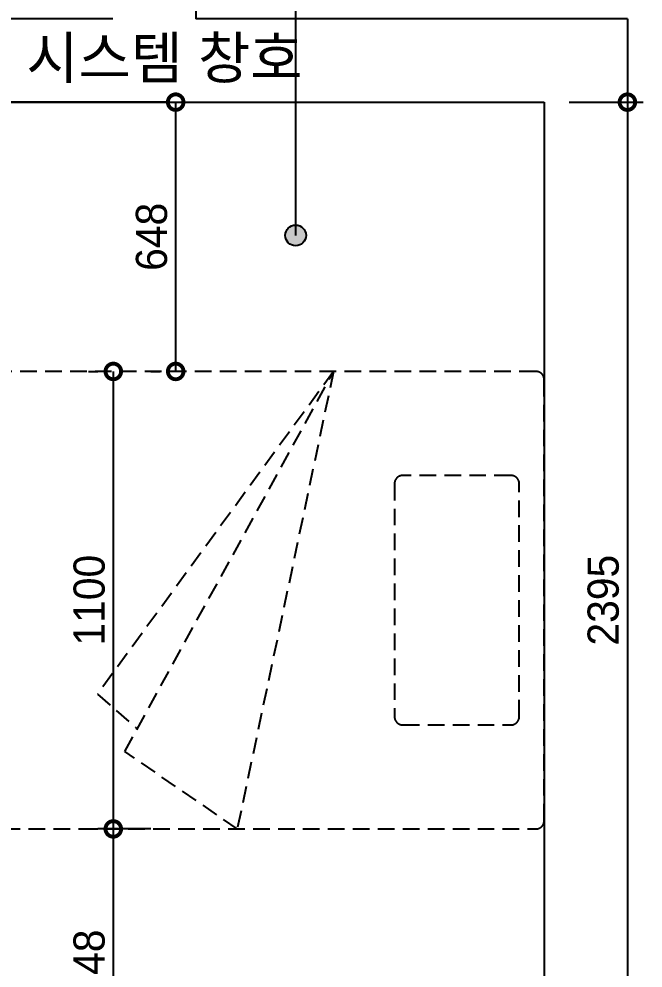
# Model space of a CAD drawing. Header units: inches. Extents: x -53835 to 52744, y -79586 to -50910.
# Drawn here: x 4836 to 6336, y -56499 to -54217 of the extents above; entities that cross this region are included whole.
import ezdxf

# ---------------------------------------------------------------- set-up
doc = ezdxf.new("R2010")
doc.units = ezdxf.units.IN
doc.header["$LTSCALE"] = 50
doc.header["$MEASUREMENT"] = 0
doc.linetypes.add('DH-HID2', pattern=[1.2, 0.8, -0.4])
for name, color, linetype in [('0-ELC TEXT', 7, 'Continuous'), ('07-DIM WAL', 5, 'Continuous'), ('FU-FURM', 251, 'DH-HID2'), ('도면층2', 2, 'Continuous')]:
    doc.layers.add(name, color=color, linetype=linetype)
doc.styles.add('스타일1', font='HY울릉도M.TTF')
doc.styles.add('코레일둥고', font='Korail_Round_Gothic_Medium.ttf')
doc.dimstyles.new('30', dxfattribs={"dimscale": 30, "dimtxt": 2.5, "dimasz": 2.5, "dimexe": 1.25, "dimexo": 2, "dimtad": 1, "dimdec": 0, "dimtxsty": '스타일1', "dimblk": 'DOTSMALL', "dimcen": 2.5, "dimclrd": 1, "dimclre": 1, "dimclrt": 2, "dimadec": 0, "dimazin": 0, "dimtfac": 1, "dimtix": 1, "dimtmove": 0, "dimatfit": 3, "dimldrblk": 'DOTSMALL', "dimfxl": 1.25, "dimarcsym": 0})

# ---------------------------------------------------------------- blocks, each defined once
blk = doc.blocks.new('vudauseh')
at = {"layer": '도면층2'}
for p, q in [((-39002.2, -54915.2), (-39002.2, -55445.2)), ((-39202.2, -55445.2), (-39505, -55445.2)), ((-37965, -55445.2), (-39002.2, -55445.2)), ((-37965, -55445.2), (-37965, -58645.2)), ((-39072.2, -55645.2), (-39505, -55645.2)), ((-39505, -55645.2), (-38165, -55645.2)), ((-38165, -55645.2), (-38165, -58645.2))]:
    blk.add_line(p, q, dxfattribs=at)
at = {"layer": '0-ELC TEXT', "style": '코레일둥고'}
blk.add_text('시스템 창호', height=100, dxfattribs=at).set_placement((-39410.1, -55588.6))
blk = doc.blocks.new('F-701')
at = {"layer": 'FU-FURM'}
for p, q in [((-550, -506.5), (226, -1074)), ((364, -1008), (-550, -506.5)), ((-550, -506.5), (550, -738)), ((550, -738), (364, -1008)), ((226, -1074), (310, -978))]:
    blk.add_line(p, q, dxfattribs=at)
for points in [[(-530, -2100), (530, -2100, 0.414214), (550, -2080), (550, -20, 0.414214), (530, 0), (-530, 0, 0.414214), (-550, -20), (-550, -2080, 0.414214)], [(-280, -360), (280, -360, 0.414214), (300, -340), (300, -80, 0.414214), (280, -60), (-280, -60, 0.414214), (-300, -80), (-300, -340, 0.414214)]]:
    blk.add_lwpolyline(points, format="xyb", close=True, dxfattribs=at)
blk = doc.blocks.new('_DOTSMALL')
at = {"color": 0, "linetype": 'ByBlock', "const_width": 0.5}
blk.add_lwpolyline([(-0.0625, 0, 1), (0.0625, 0, 1)], format="xyb", close=True, dxfattribs=at)
blk = doc.blocks.new('*D199')
at = {"layer": '07-DIM WAL', "color": 1, "lineweight": -2, "transparency": 16777216}
for p, q in [((6158.6, -54417), (6336.1, -54417)), ((6298.6, -54417), (6298.6, -56812)), ((6158.6, -56812), (6336.1, -56812))]:
    blk.add_line(p, q, dxfattribs=at)
at = {"layer": 'Defpoints', "color": 0, "transparency": 16777216}
for p in [(6098.6, -54417), (6098.6, -56812), (6298.6, -56812)]:
    blk.add_point(p, dxfattribs=at)
at = {"layer": '07-DIM WAL', "color": 1, "lineweight": -2, "transparency": 16777216, "xscale": 75, "yscale": 75, "zscale": 75}
for p, rotation in [((6298.6, -54417), 90), ((6298.6, -56812), 270)]:
    blk.add_blockref('_DOTSMALL', p, dxfattribs=dict(at, rotation=rotation))
at = {"layer": '07-DIM WAL', "color": 2, "transparency": 16777216, "insert": (6240.8, -55614.5), "char_height": 75, "attachment_point": 5, "rotation": 90, "style": '스타일1'}
blk.add_mtext('2395', dxfattribs=at)
blk = doc.blocks.new('*D200')
at = {"layer": '07-DIM WAL', "color": 1, "lineweight": -2, "transparency": 16777216}
for p, q in [((5122.6, -54417), (5250.1, -54417)), ((5212.6, -55064.5), (5212.6, -54417)), ((5152.6, -55064.5), (5175.1, -55064.5))]:
    blk.add_line(p, q, dxfattribs=at)
at = {"layer": 'Defpoints', "color": 0, "transparency": 16777216}
for p in [(5062.6, -54417), (5212.6, -54417), (5212.6, -55064.5)]:
    blk.add_point(p, dxfattribs=at)
at = {"layer": '07-DIM WAL', "color": 1, "lineweight": -2, "transparency": 16777216, "xscale": 75, "yscale": 75, "zscale": 75}
for p, rotation in [((5212.6, -54417), 90), ((5212.6, -55064.5), 270)]:
    blk.add_blockref('_DOTSMALL', p, dxfattribs=dict(at, rotation=rotation))
at = {"layer": '07-DIM WAL', "color": 2, "transparency": 16777216, "insert": (5154.8, -54740.8), "char_height": 75, "attachment_point": 5, "rotation": 90, "style": '스타일1'}
blk.add_mtext('648', dxfattribs=at)
blk = doc.blocks.new('*D201')
at = {"layer": '07-DIM WAL', "color": 1, "lineweight": -2, "transparency": 16777216}
for p, q in [((5002.6, -55064.5), (5025.1, -55064.5)), ((5062.6, -55064.5), (5062.6, -56164.5)), ((5152.6, -56164.5), (5025.1, -56164.5))]:
    blk.add_line(p, q, dxfattribs=at)
at = {"layer": 'Defpoints', "color": 0, "transparency": 16777216}
for p in [(5062.6, -55064.5), (5062.6, -56164.5), (5212.6, -56164.5)]:
    blk.add_point(p, dxfattribs=at)
at = {"layer": '07-DIM WAL', "color": 1, "lineweight": -2, "transparency": 16777216, "xscale": 75, "yscale": 75, "zscale": 75}
for p, rotation in [((5062.6, -55064.5), 90), ((5062.6, -56164.5), 270)]:
    blk.add_blockref('_DOTSMALL', p, dxfattribs=dict(at, rotation=rotation))
at = {"layer": '07-DIM WAL', "color": 2, "transparency": 16777216, "insert": (5004.9, -55614.5), "char_height": 75, "attachment_point": 5, "rotation": 90, "style": '스타일1'}
blk.add_mtext('1100', dxfattribs=at)
blk = doc.blocks.new('*D202')
at = {"layer": '07-DIM WAL', "color": 1, "lineweight": -2, "transparency": 16777216}
for p, q in [((5002.6, -56164.5), (5025.1, -56164.5)), ((5062.6, -56164.5), (5062.6, -56812)), ((5462.6, -56812), (5025.1, -56812))]:
    blk.add_line(p, q, dxfattribs=at)
at = {"layer": 'Defpoints', "color": 0, "transparency": 16777216}
for p in [(5062.6, -56164.5), (5062.6, -56812), (5522.6, -56812)]:
    blk.add_point(p, dxfattribs=at)
at = {"layer": '07-DIM WAL', "color": 1, "lineweight": -2, "transparency": 16777216, "xscale": 75, "yscale": 75, "zscale": 75}
for p, rotation in [((5062.6, -56164.5), 90), ((5062.6, -56812), 270)]:
    blk.add_blockref('_DOTSMALL', p, dxfattribs=dict(at, rotation=rotation))
at = {"layer": '07-DIM WAL', "color": 2, "transparency": 16777216, "insert": (5004.8, -56488.3), "char_height": 75, "attachment_point": 5, "rotation": 90, "style": '스타일1'}
blk.add_mtext('648', dxfattribs=at)

msp = doc.modelspace()

# ---------------------------------------------------------------- hatches: boundary and pattern name
at = {"layer": '0-ELC TEXT'}
h = msp.add_hatch(color=256, dxfattribs=at)
h.dxf.hatch_style = 1
edge = h.paths.add_edge_path()
edge.add_arc((5500.945, -54737.413), 25, -270, 90, ccw=False)
h = msp.add_hatch(color=256, dxfattribs=at)
h.dxf.hatch_style = 1
edge = h.paths.add_edge_path()
edge.add_arc((5500.945, -54737.413), 25, -270, 90, ccw=False)

# ---------------------------------------------------------------- linework, layer by layer
msp.add_lwpolyline([(5789.723, -53661.839), (5500.945, -53661.839), (5500.945, -54737.413)], dxfattribs=at)
msp.add_circle((5500.945, -54737.413), 25, dxfattribs=at)
msp.add_circle((5500.945, -54737.413), 25, dxfattribs=at)

# ---------------------------------------------------------------- block references
msp.add_blockref('vudauseh', (44263.598, 1228.239))
at = {"layer": 'FU-FURM', "rotation": 270}
msp.add_blockref('F-701', (6098.631, -55614.502), dxfattribs=at)

# ---------------------------------------------------------------- dimensions: what is measured, and where the dimension line sits
at = {"layer": '07-DIM WAL'}
for base, p1, p2, picture, middle in [((5212.643453975, -54417.002142811), (5212.643453975, -55064.502142811), (5062.643453975, -54417.002142811), '*D200', (5154.795584468, -54740.752142811)), ((6298.631, -56812.002), (6098.631, -54417.002), (6098.631, -56812.002), '*D199', (6240.833, -55614.502)), ((5062.643, -56164.502), (5062.643, -55064.502), (5212.643, -56164.502), '*D201', (5004.895, -55614.502)), ((5062.643453975, -56812.002142811), (5062.643453975, -56164.502142811), (5522.573936759, -56812.002142811), '*D202', (5004.795584468, -56488.252142811))]:
    dim = msp.add_linear_dim(base=base, p1=p1, p2=p2, angle=90, dimstyle='30', dxfattribs=at)
    dim.commit()
    dim.dimension.update_dxf_attribs({"geometry": picture, "text_midpoint": middle})

doc.saveas('drawing.dxf')
